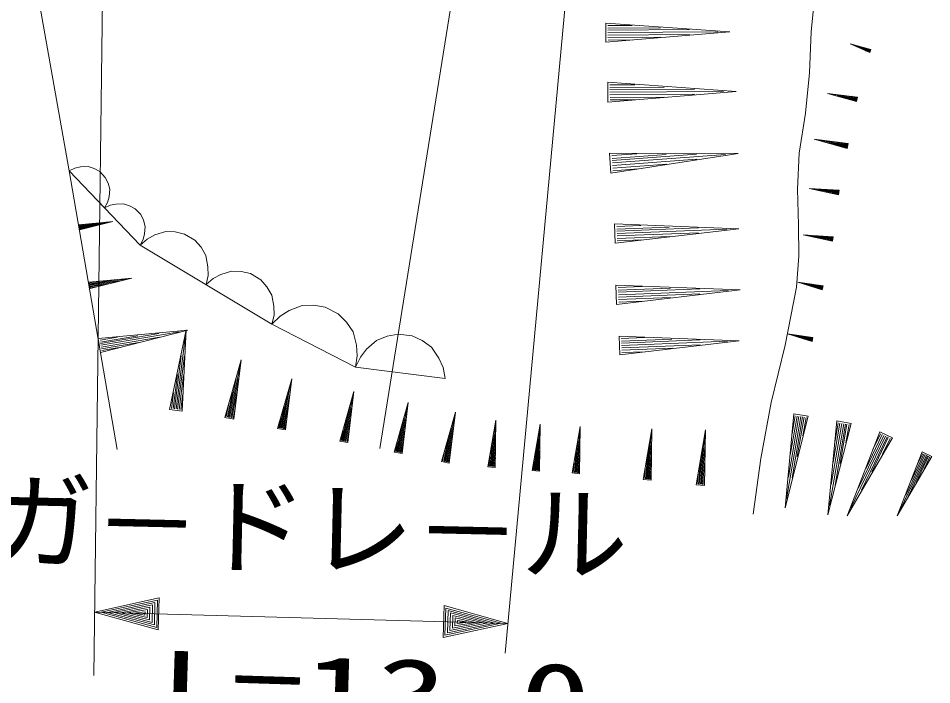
# Model space of a CAD drawing. Units: millimetres, scale not verified. Extents: x 40000 to 680000, y 20000 to 380000.
# Drawn here: x 481272 to 502619, y 264282 to 279862 of the extents above; entities that cross this region are included whole.
import ezdxf
from ezdxf.enums import TextEntityAlignment as Align

# ---------------------------------------------------------------- set-up
doc = ezdxf.new("R2010")
doc.units = ezdxf.units.MM
doc.header["$LTSCALE"] = 1000
doc.layers.add('S-BGD', color=1, linetype='Continuous', lineweight=13)
doc.layers.add('S-BGD-HTXT', color=6, linetype='Continuous', lineweight=13)
doc.styles.add('ＭＳ ゴシック', font='')
doc.styles.get('ＭＳ ゴシック').set_extended_font_data('MS Gothic')

msp = doc.modelspace()

# ---------------------------------------------------------------- linework, layer by layer
at = {"layer": 'S-BGD'}
for p, q in [((482462, 276295), (479650, 292165)), ((499799, 279544), (499897, 280498)), ((497902, 279544), (495000, 279750)), ((495000, 279750), (495003, 279301)), ((495617, 279696), (495052, 279693)), ((495003, 279301), (497902, 279544)), ((495052, 279627), (496277, 279635)), ((496959, 279596), (495052, 279584)), ((495053, 279526), (497619, 279542)), ((496960, 279480), (495053, 279468)), ((499762, 278585), (499799, 279544)), ((495053, 279410), (496279, 279418)), ((495619, 279355), (495054, 279352)), ((501195, 279131), (500712, 279265)), ((500712, 279265), (501169, 279058)), ((501173, 279098), (500757, 279248)), ((500861, 279200), (501170, 279088)), ((500868, 279219), (501177, 279107)), ((501168, 279081), (500969, 279153)), ((501180, 279117), (500982, 279188)), ((501072, 279104), (501164, 279071)), ((501092, 279159), (501184, 279126)), ((501169, 279058), (501195, 279131)), ((499672, 277643), (499762, 278585)), ((498047, 278152), (495046, 278365)), ((495046, 278365), (495049, 277900)), ((495684, 278309), (495099, 278306)), ((495099, 278238), (496367, 278246)), ((497072, 278206), (495099, 278193)), ((495049, 277900), (498047, 278152)), ((495100, 278133), (497755, 278150)), ((497073, 278086), (495100, 278073)), ((495101, 278013), (496368, 278021)), ((495686, 277957), (495101, 277953)), ((500884, 278019), (500187, 278106)), ((500187, 278106), (500862, 277913)), ((500861, 277968), (500254, 278092)), ((500407, 278047), (500858, 277955)), ((500413, 278074), (500864, 277982)), ((500856, 277944), (500566, 278004)), ((500866, 277996), (500577, 278055)), ((500719, 277956), (500853, 277929)), ((500736, 278037), (500869, 278009)), ((500862, 277913), (500884, 278019)), ((499522, 276711), (499672, 277643)), ((500668, 276937), (499872, 277036)), ((499872, 277036), (500644, 276815)), ((500642, 276879), (499949, 277020)), ((500124, 276968), (500639, 276863)), ((500130, 277000), (500646, 276894)), ((500637, 276851), (500306, 276919)), ((500649, 276910), (500318, 276978)), ((500499, 276957), (500652, 276926)), ((500644, 276815), (500668, 276937)), ((498095, 276698), (495086, 276706)), ((495086, 276706), (495121, 276243)), ((495121, 276243), (498095, 276698)), ((495726, 276694), (495143, 276651)), ((495148, 276583), (496412, 276678)), ((497118, 276685), (495151, 276538)), ((495156, 276479), (497803, 276676)), ((499481, 275866), (499522, 276711)), ((500480, 276865), (500633, 276834)), ((497127, 276565), (495160, 276419)), ((495164, 276359), (496428, 276453)), ((482595, 276355), (482462, 276295)), ((483579, 269785), (482462, 276295)), ((482462, 276295), (484118, 274561)), ((482727, 276386), (482595, 276355)), ((482903, 276393), (482727, 276386)), ((483046, 276347), (482903, 276393)), ((483176, 276276), (483046, 276347)), ((483304, 276142), (483176, 276276)), ((495752, 276343), (495169, 276299)), ((483369, 276009), (483304, 276142)), ((483408, 275864), (483369, 276009)), ((483394, 275688), (483408, 275864)), ((499502, 275027), (499481, 275866)), ((500454, 275845), (499753, 275886)), ((499753, 275886), (500440, 275738)), ((500435, 275793), (499821, 275877)), ((499977, 275841), (500433, 275779)), ((499981, 275869), (500437, 275807)), ((500439, 275821), (500146, 275861)), ((500305, 275853), (500441, 275835)), ((500440, 275738), (500454, 275845)), ((483359, 275556), (483394, 275688)), ((500432, 275769), (500139, 275809)), ((500294, 275772), (500429, 275753)), ((483290, 275428), (483359, 275556)), ((483423, 275489), (483290, 275428)), ((483555, 275519), (483423, 275489)), ((483731, 275526), (483555, 275519)), ((483874, 275480), (483731, 275526)), ((484004, 275410), (483874, 275480)), ((484133, 275275), (484004, 275410)), ((484197, 275142), (484133, 275275)), ((483479, 275109), (482680, 275035)), ((482680, 275035), (482701, 274913)), ((482850, 275048), (482697, 275021)), ((482700, 275004), (483033, 275061)), ((482701, 274913), (483479, 275109)), ((483220, 275081), (482702, 274992)), ((482704, 274976), (483402, 275096)), ((483226, 275049), (482707, 274960)), ((482710, 274945), (483043, 275002)), ((484236, 274997), (484197, 275142)), ((484222, 274822), (484236, 274997)), ((498111, 274942), (495205, 275053)), ((495205, 275053), (495222, 274604)), ((495823, 275019), (495258, 274997)), ((495260, 274932), (496485, 274980)), ((497167, 274963), (495262, 274888)), ((499510, 274298), (499502, 275027)), ((482866, 274955), (482713, 274929)), ((484187, 274689), (484222, 274822)), ((484465, 274799), (484286, 274701)), ((484717, 274878), (484465, 274799)), ((484942, 274869), (484717, 274878)), ((485158, 274818), (484942, 274869)), ((485397, 274675), (485158, 274818)), ((495222, 274604), (498111, 274942)), ((495264, 274830), (497829, 274931)), ((497172, 274847), (495267, 274773)), ((495269, 274715), (496493, 274763)), ((500312, 274755), (499612, 274796)), ((499612, 274796), (500298, 274648)), ((500293, 274703), (499679, 274787)), ((499835, 274751), (500291, 274689)), ((499839, 274779), (500295, 274717)), ((500297, 274731), (500004, 274771)), ((500163, 274763), (500299, 274745)), ((500298, 274648), (500312, 274755)), ((484286, 274701), (484118, 274561)), ((484118, 274561), (484187, 274689)), ((484118, 274561), (487200, 272712)), ((485543, 274508), (485397, 274675)), ((495836, 274679), (495271, 274657)), ((500290, 274679), (499997, 274719)), ((500152, 274682), (500288, 274663)), ((485657, 274314), (485543, 274508)), ((485705, 274054), (485657, 274314)), ((499457, 273572), (499510, 274298)), ((485708, 273849), (485705, 274054)), ((486258, 273953), (486006, 273874)), ((486483, 273944), (486258, 273953)), ((486699, 273893), (486483, 273944)), ((486937, 273750), (486699, 273893)), ((483922, 273787), (482923, 273695)), ((482923, 273695), (482949, 273542)), ((483136, 273711), (482944, 273678)), ((482947, 273656), (483364, 273727)), ((482949, 273542), (483922, 273787)), ((483598, 273752), (482950, 273641)), ((482953, 273621), (483826, 273771)), ((483605, 273713), (482957, 273601)), ((485659, 273637), (485708, 273849)), ((485827, 273777), (485659, 273637)), ((486006, 273874), (485827, 273777)), ((487084, 273584), (486937, 273750)), ((500082, 273608), (499486, 273695)), ((499486, 273695), (500061, 273517)), ((500061, 273564), (499543, 273682)), ((482960, 273582), (483377, 273653)), ((483156, 273595), (482963, 273562)), ((487198, 273389), (487084, 273584)), ((498143, 273512), (495236, 273623)), ((495236, 273623), (495254, 273174)), ((495254, 273174), (498143, 273512)), ((495854, 273589), (495289, 273567)), ((495292, 273502), (496516, 273550)), ((497199, 273533), (495294, 273458)), ((495296, 273400), (497860, 273501)), ((499190, 272219), (499457, 273572)), ((499674, 273640), (500059, 273553)), ((499679, 273663), (500064, 273576)), ((500057, 273544), (499809, 273600)), ((500067, 273588), (499819, 273644)), ((499939, 273557), (500054, 273531)), ((499955, 273625), (500069, 273600)), ((500061, 273517), (500082, 273608)), ((487246, 273130), (487198, 273389)), ((497203, 273417), (495298, 273342)), ((495300, 273284), (496525, 273332)), ((495868, 273248), (495303, 273226)), ((487249, 272924), (487246, 273130)), ((487905, 273146), (487604, 273029)), ((488180, 273152), (487905, 273146)), ((488447, 273108), (488180, 273152)), ((488750, 272952), (488447, 273108)), ((487200, 272712), (487249, 272924)), ((487394, 272897), (487200, 272712)), ((487604, 273029), (487394, 272897)), ((488942, 272760), (488750, 272952)), ((487200, 272712), (489153, 271707)), ((489096, 272532), (488942, 272760)), ((485237, 272567), (483140, 272372)), ((483587, 272406), (483183, 272337)), ((483191, 272290), (484065, 272440)), ((483195, 272051), (485237, 272567)), ((484557, 272493), (483196, 272259)), ((483203, 272218), (485035, 272532)), ((484571, 272410), (483210, 272176)), ((485196, 272579), (484807, 270713)), ((484958, 270728), (485173, 272395)), ((485099, 270676), (485196, 272579)), ((489176, 272220), (489096, 272532)), ((489893, 272429), (489646, 272332)), ((490149, 272477), (489893, 272429)), ((490474, 272436), (490149, 272477)), ((490711, 272327), (490474, 272436)), ((498119, 272322), (495313, 272429)), ((495313, 272429), (495330, 271995)), ((495910, 272396), (495364, 272375)), ((499841, 272400), (499246, 272487)), ((499246, 272487), (499821, 272309)), ((499821, 272357), (499303, 272475)), ((499433, 272433), (499818, 272345)), ((499439, 272456), (499823, 272369)), ((499826, 272380), (499579, 272437)), ((499714, 272418), (499829, 272392)), ((499821, 272309), (499841, 272400)), ((483140, 272372), (483195, 272051)), ((483218, 272135), (484092, 272285)), ((489195, 271969), (489176, 272220)), ((489646, 272332), (489413, 272127)), ((490926, 272172), (490711, 272327)), ((495330, 271995), (498119, 272322)), ((495366, 272312), (496549, 272358)), ((497208, 272342), (495368, 272270)), ((495370, 272214), (497846, 272311)), ((497212, 272230), (495373, 272158)), ((498864, 270879), (499190, 272219)), ((499816, 272337), (499569, 272393)), ((499699, 272349), (499813, 272323)), ((483628, 272163), (483225, 272093)), ((485080, 271971), (484920, 270732)), ((489153, 271707), (489195, 271969)), ((489413, 272127), (489267, 271937)), ((491102, 271916), (490926, 272172)), ((495375, 272102), (496557, 272148)), ((495922, 272067), (495377, 272046)), ((485155, 271962), (484995, 270723)), ((486481, 271881), (486098, 270530)), ((486311, 270488), (486481, 271881)), ((489267, 271937), (489153, 271707)), ((491202, 271696), (491102, 271916)), ((486209, 270533), (486454, 271748)), ((489153, 271707), (491251, 271444)), ((491251, 271444), (491202, 271696)), ((484892, 270736), (484994, 271532)), ((485033, 270718), (485136, 271514)), ((486364, 271441), (486182, 270539)), ((486418, 271430), (486237, 270527)), ((487661, 271434), (487333, 270275)), ((487515, 270239), (487661, 271434)), ((486161, 270543), (486278, 271123)), ((487428, 270278), (487637, 271319)), ((489116, 271137), (488788, 269979)), ((488970, 269943), (489116, 271137)), ((484897, 271109), (484849, 270742)), ((485118, 271080), (485071, 270713)), ((486264, 270522), (486381, 271102)), ((487560, 271056), (487404, 270282)), ((487607, 271046), (487451, 270273)), ((488883, 269982), (489093, 271023)), ((484807, 270713), (485099, 270676)), ((486184, 270817), (486131, 270549)), ((486346, 270784), (486292, 270516)), ((487387, 270286), (487487, 270783)), ((487475, 270268), (487575, 270765)), ((489015, 270760), (488860, 269986)), ((489062, 270750), (488907, 269977)), ((490385, 270879), (490057, 269721)), ((490153, 269723), (490362, 270764)), ((490240, 269684), (490385, 270879)), ((498626, 269574), (498864, 270879)), ((486098, 270530), (486311, 270488)), ((487406, 270521), (487360, 270291)), ((487545, 270493), (487499, 270263)), ((488842, 269990), (488942, 270487)), ((490285, 270502), (490129, 269728)), ((490332, 270492), (490176, 269719)), ((491487, 270655), (491160, 269497)), ((491255, 269499), (491464, 270540)), ((491342, 269460), (491487, 270655)), ((499397, 270616), (499190, 268419)), ((499190, 268419), (499733, 270558)), ((499558, 270549), (499227, 268630)), ((499269, 269131), (499515, 270556)), ((499472, 270564), (499313, 269648)), ((499355, 270148), (499428, 270571)), ((499355, 269116), (499602, 270541)), ((499733, 270558), (499397, 270616)), ((499634, 270536), (499476, 269620)), ((499610, 270104), (499683, 270527)), ((487333, 270275), (487515, 270239)), ((488930, 269972), (489030, 270469)), ((491387, 270277), (491231, 269504)), ((491434, 270268), (491278, 269494)), ((492435, 270465), (492249, 269378)), ((492336, 269389), (492425, 270359)), ((492419, 269362), (492435, 270465)), ((493467, 270376), (493281, 269289)), ((493368, 269300), (493457, 270269)), ((493451, 269273), (493467, 270376)), ((494405, 270319), (494219, 269232)), ((494389, 269216), (494405, 270319)), ((496076, 270268), (495873, 269081)), ((496059, 269064), (496076, 270268)), ((500400, 270451), (500194, 268254)), ((500194, 268254), (500736, 270392)), ((500562, 270384), (500230, 268465)), ((500272, 268966), (500519, 270391)), ((500475, 270399), (500317, 269483)), ((500359, 269983), (500432, 270406)), ((500359, 268951), (500605, 270376)), ((500736, 270392), (500400, 270451)), ((500638, 270370), (500479, 269455)), ((500613, 269939), (500687, 270362)), ((488862, 270225), (488815, 269995)), ((489000, 270197), (488954, 269967)), ((490112, 269732), (490212, 270229)), ((490200, 269714), (490300, 270211)), ((492380, 270111), (492314, 269391)), ((492424, 270107), (492358, 269387)), ((494306, 269243), (494395, 270212)), ((495968, 269094), (496065, 270151)), ((497330, 270242), (497111, 268956)), ((497213, 268970), (497319, 270115)), ((497312, 268938), (497330, 270242)), ((501406, 270197), (500643, 268233)), ((500643, 268233), (501699, 270056)), ((501536, 270093), (500731, 268418)), ((500900, 268867), (501499, 270111)), ((500976, 268830), (501574, 270075)), ((501461, 270130), (501076, 269330)), ((501603, 270061), (501218, 269262)), ((501245, 269779), (501423, 270148)), ((501699, 270056), (501406, 270197)), ((488788, 269979), (488970, 269943)), ((490131, 269966), (490085, 269737)), ((490269, 269938), (490223, 269709)), ((491214, 269507), (491314, 270004)), ((491302, 269490), (491402, 269987)), ((492298, 269393), (492340, 269856)), ((492380, 269385), (492422, 269848)), ((493412, 270022), (493346, 269302)), ((493456, 270018), (493390, 269298)), ((494350, 269965), (494284, 269245)), ((494394, 269961), (494328, 269241)), ((496016, 269881), (495944, 269096)), ((496064, 269877), (495992, 269091)), ((501468, 269672), (501645, 270041)), ((490057, 269721), (490240, 269684)), ((491233, 269742), (491187, 269513)), ((491372, 269714), (491325, 269485)), ((493330, 269303), (493372, 269766)), ((493412, 269296), (493454, 269759)), ((494268, 269246), (494310, 269709)), ((494350, 269239), (494392, 269702)), ((497266, 269823), (497187, 268972)), ((497317, 269818), (497239, 268967)), ((502395, 269726), (501814, 268230)), ((502495, 269647), (501881, 268370)), ((502010, 268712), (502466, 269661)), ((502068, 268685), (502523, 269633)), ((502437, 269674), (502144, 269065)), ((502545, 269623), (502252, 269013)), ((502273, 269407), (502408, 269688)), ((502619, 269618), (502395, 269726)), ((491160, 269497), (491342, 269460)), ((492293, 269609), (492273, 269395)), ((492421, 269597), (492402, 269383)), ((493325, 269519), (493305, 269306)), ((493453, 269508), (493434, 269294)), ((494263, 269462), (494243, 269249)), ((494391, 269450), (494372, 269237)), ((495926, 269097), (495973, 269602)), ((496016, 269089), (496062, 269594)), ((497168, 268974), (497218, 269521)), ((497265, 268965), (497315, 269512)), ((498448, 268267), (498626, 269574)), ((501814, 268230), (502619, 269618)), ((502442, 269326), (502578, 269607)), ((492249, 269378), (492419, 269362)), ((493281, 269289), (493451, 269273)), ((494219, 269232), (494389, 269216)), ((495921, 269333), (495899, 269100)), ((496061, 269320), (496040, 269087)), ((497162, 269229), (497139, 268976)), ((497314, 269215), (497291, 268962)), ((495873, 269081), (496059, 269064)), ((497111, 268956), (497312, 268938))]:
    msp.add_line(p, q, dxfattribs=at)
at = {"layer": 'S-BGD-HTXT'}
for p, q in [((498293, 323066), (489719, 269807)), ((483034, 264495), (483427, 294915)), ((495268, 293313), (492649, 265020)), ((484563, 266315), (483053, 265981)), ((483207, 265977), (484524, 266260)), ((483360, 265973), (484466, 266205)), ((484466, 266205), (484452, 265681)), ((484524, 266260), (484506, 265623)), ((484542, 265566), (484563, 266315)), ((483510, 265969), (484408, 266151)), ((483664, 265965), (484350, 266096)), ((483814, 265961), (484293, 266041)), ((484293, 266041), (484287, 265854)), ((484350, 266096), (484342, 265796)), ((484408, 266151), (484397, 265738)), ((491225, 266133), (491204, 265383)), ((492714, 265717), (491225, 266133)), ((491243, 265438), (491260, 266076)), ((491260, 266076), (492556, 265721)), ((491301, 265493), (491315, 266018)), ((491315, 266018), (492406, 265725)), ((483053, 265981), (492714, 265717)), ((483053, 265981), (484542, 265566)), ((484506, 265623), (483210, 265977)), ((484452, 265681), (483360, 265973)), ((484397, 265738), (483510, 265969)), ((484342, 265796), (483664, 265965)), ((484287, 265854), (483814, 265961)), ((483968, 265956), (484235, 265987)), ((484234, 265949), (483968, 265956)), ((484233, 265912), (483968, 265956)), ((484235, 265987), (484233, 265912)), ((491359, 265548), (491370, 265960)), ((491370, 265960), (492256, 265730)), ((491416, 265602), (491425, 265902)), ((491425, 265902), (492103, 265734)), ((491474, 265657), (491479, 265845)), ((491479, 265845), (491953, 265738)), ((491532, 265712), (491534, 265787)), ((491534, 265787), (491799, 265742)), ((491204, 265383), (492714, 265717)), ((492560, 265721), (491243, 265438)), ((492406, 265725), (491301, 265493)), ((492256, 265730), (491359, 265548)), ((492103, 265734), (491416, 265602)), ((491953, 265738), (491474, 265657)), ((491799, 265742), (491532, 265712)), ((491533, 265749), (491799, 265742))]:
    msp.add_line(p, q, dxfattribs=at)

# ---------------------------------------------------------------- texts
at = {"layer": 'S-BGD-HTXT', "style": 'ＭＳ ゴシック'}
msp.add_text('ガ－ドレ－ル', height=1833, rotation=358.7, dxfattribs=at).set_placement((480498, 266657), align=Align.BOTTOM_LEFT)
at = {"layer": 'S-BGD-HTXT', "style": 'ＭＳ ゴシック', "width": 1.35}
msp.add_text('L=13.0', height=1833, rotation=358.2, dxfattribs=at).set_placement((484520, 262703), align=Align.BOTTOM_LEFT)

doc.saveas('drawing.dxf')
